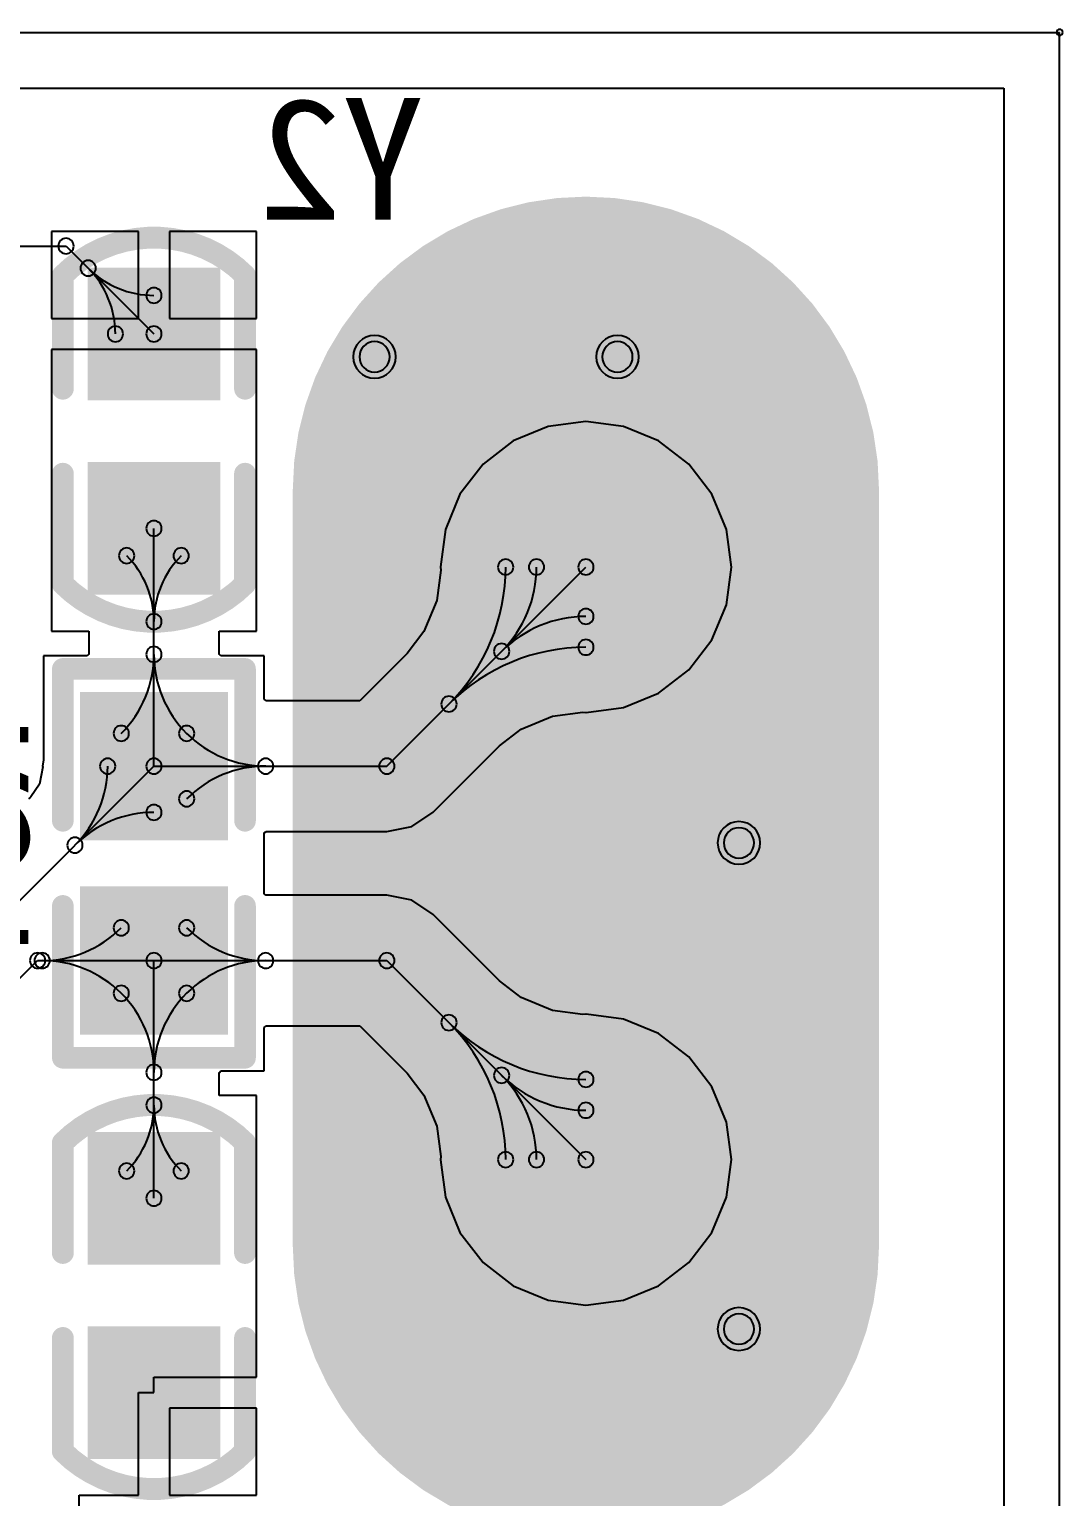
# Model space of a CAD drawing. Header units: inches. Extents: x 32166 to 66782, y 2386 to 7162.
# Drawn here: x 34191 to 34259.1, y 3464.5 to 3561.1 of the extents above; entities that cross this region are included whole.
import ezdxf

# ---------------------------------------------------------------- set-up
doc = ezdxf.new("R2010")
doc.units = ezdxf.units.IN
doc.header["$LTSCALE"] = 0.64311
doc.header["$MEASUREMENT"] = 0
for name, color, linetype in [('BOTTOMLAYER', 5, 'CONTINUOUS'), ('BOTTOMOVERLAY', 54, 'CONTINUOUS'), ('BOTTOMPASTE', 16, 'CONTINUOUS'), ('BOTTOMSOLDER', 6, 'CONTINUOUS'), ('KEEPOUTLAYER', 6, 'CONTINUOUS'), ('MULTILAYER', 9, 'CONTINUOUS')]:
    doc.layers.add(name, color=color, linetype=linetype)
doc.styles.get("Standard").update_dxf_attribs({"font": 'txt', "width": 0.8})

msp = doc.modelspace()

# ---------------------------------------------------------------- linework, layer by layer
at = {"layer": 'BOTTOMLAYER'}
for p, q in [((34170.133, 3557.195), (34255.2, 3557.195)), ((34255.2, 3557.195), (34255.2, 3457.166)), ((34198.207, 3547.766), (34192.467, 3547.766)), ((34192.467, 3547.766), (34192.467, 3542.026)), ((34198.207, 3542.026), (34198.207, 3547.766)), ((34205.979, 3547.766), (34200.239, 3547.766)), ((34200.239, 3547.766), (34200.239, 3542.026)), ((34205.979, 3542.026), (34205.979, 3547.766)), ((34177.175, 3546.802), (34193.431, 3546.802)), ((34193.431, 3546.802), (34199.223, 3541.01)), ((34192.467, 3542.026), (34198.207, 3542.026)), ((34200.239, 3542.026), (34205.979, 3542.026)), ((34205.979, 3539.994), (34192.467, 3539.994)), ((34192.467, 3539.994), (34192.467, 3534.254)), ((34205.979, 3534.254), (34205.979, 3539.994)), ((34225.191, 3534.923), (34222.88, 3533.966)), ((34227.671, 3535.25), (34225.191, 3534.923)), ((34230.151, 3534.923), (34227.671, 3535.25)), ((34232.461, 3533.966), (34230.151, 3534.923)), ((34192.467, 3534.254), (34192.467, 3521.454)), ((34205.979, 3521.454), (34205.979, 3534.254)), ((34222.88, 3533.966), (34220.896, 3532.444)), ((34234.446, 3532.444), (34232.461, 3533.966)), ((34220.896, 3532.444), (34219.373, 3530.459)), ((34235.968, 3530.459), (34234.446, 3532.444)), ((34219.373, 3530.459), (34218.416, 3528.149)), ((34236.926, 3528.149), (34235.968, 3530.459)), ((34199.223, 3512.562), (34199.223, 3528.21)), ((34218.416, 3528.149), (34218.091, 3525.678)), ((34237.252, 3525.669), (34236.926, 3528.149)), ((34214.564, 3512.562), (34227.671, 3525.669)), ((34218.116, 3525.467), (34217.853, 3523.466)), ((34218.091, 3525.678), (34218.089, 3525.669)), ((34218.089, 3525.669), (34218.09, 3525.669)), ((34218.09, 3525.669), (34218.116, 3525.467)), ((34236.926, 3523.189), (34237.252, 3525.669)), ((34217.853, 3523.466), (34217.003, 3521.414)), ((34235.968, 3520.878), (34236.926, 3523.189)), ((34192.467, 3521.454), (34194.924, 3521.454)), ((34194.924, 3521.454), (34194.924, 3519.92)), ((34203.521, 3519.92), (34203.521, 3521.454)), ((34203.521, 3521.454), (34205.979, 3521.454)), ((34217.003, 3521.414), (34215.901, 3519.978)), ((34215.901, 3519.978), (34212.783, 3516.86)), ((34234.446, 3518.894), (34235.968, 3520.878)), ((34194.824, 3519.826), (34191.959, 3519.826)), ((34191.959, 3519.826), (34191.959, 3512.977)), ((34194.907, 3519.92), (34194.824, 3519.826)), ((34194.924, 3519.92), (34194.907, 3519.92)), ((34194.907, 3519.92), (34194.907, 3519.92)), ((34203.539, 3519.92), (34203.521, 3519.92)), ((34203.622, 3519.826), (34203.539, 3519.92)), ((34203.539, 3519.92), (34203.539, 3519.92)), ((34206.487, 3519.826), (34203.622, 3519.826)), ((34206.487, 3516.96), (34206.487, 3519.826)), ((34232.461, 3517.371), (34234.446, 3518.894)), ((34230.151, 3516.414), (34232.461, 3517.371)), ((34206.581, 3516.878), (34206.487, 3516.96)), ((34206.581, 3516.86), (34206.581, 3516.878)), ((34206.581, 3516.878), (34206.581, 3516.878)), ((34212.783, 3516.86), (34206.581, 3516.86)), ((34225.468, 3515.851), (34227.469, 3516.114)), ((34227.469, 3516.114), (34227.671, 3516.088)), ((34227.671, 3516.087), (34227.68, 3516.089)), ((34227.671, 3516.088), (34227.671, 3516.087)), ((34227.68, 3516.089), (34230.151, 3516.414)), ((34223.416, 3515.001), (34225.468, 3515.851)), ((34221.98, 3513.899), (34223.416, 3515.001)), ((34217.603, 3509.522), (34221.98, 3513.899)), ((34186.631, 3499.97), (34199.223, 3512.562)), ((34191.909, 3512.522), (34191.681, 3511.375)), ((34191.959, 3512.977), (34191.876, 3512.562)), ((34191.876, 3512.562), (34191.876, 3512.562)), ((34191.876, 3512.562), (34191.909, 3512.522)), ((34199.223, 3512.562), (34214.564, 3512.562)), ((34191.681, 3511.375), (34191.124, 3510.542)), ((34191.073, 3510.491), (34190.968, 3510.41)), ((34191.124, 3510.542), (34191.073, 3510.491)), ((34216.209, 3508.59), (34217.603, 3509.522)), ((34214.564, 3508.263), (34216.209, 3508.59)), ((34206.487, 3508.163), (34206.581, 3508.246)), ((34206.487, 3505.298), (34206.487, 3508.163)), ((34206.581, 3508.246), (34206.581, 3508.263)), ((34206.581, 3508.263), (34214.564, 3508.263)), ((34206.581, 3508.246), (34206.581, 3508.246)), ((34206.487, 3504.16), (34206.487, 3505.298)), ((34206.581, 3504.078), (34206.487, 3504.16)), ((34206.581, 3504.06), (34206.581, 3504.078)), ((34206.581, 3504.078), (34206.581, 3504.078)), ((34214.564, 3504.06), (34206.581, 3504.06)), ((34216.209, 3503.733), (34214.564, 3504.06)), ((34217.603, 3502.801), (34216.209, 3503.733)), ((34221.98, 3498.424), (34217.603, 3502.801)), ((34187.767, 3495.97), (34191.559, 3499.762)), ((34191.559, 3499.762), (34199.223, 3499.762)), ((34199.223, 3484.114), (34199.223, 3499.762)), ((34199.223, 3499.762), (34214.564, 3499.762)), ((34214.564, 3499.762), (34227.671, 3486.655)), ((34223.416, 3497.323), (34221.98, 3498.424)), ((34225.468, 3496.472), (34223.416, 3497.323)), ((34227.469, 3496.209), (34225.468, 3496.472)), ((34227.671, 3496.236), (34227.469, 3496.209)), ((34227.68, 3496.234), (34227.671, 3496.236)), ((34227.671, 3496.236), (34227.671, 3496.236)), ((34230.151, 3495.909), (34227.68, 3496.234)), ((34232.461, 3494.952), (34230.151, 3495.909)), ((34206.487, 3495.363), (34206.581, 3495.446)), ((34206.487, 3492.498), (34206.487, 3495.363)), ((34206.581, 3495.446), (34206.581, 3495.463)), ((34206.581, 3495.463), (34212.783, 3495.463)), ((34206.581, 3495.446), (34206.581, 3495.446)), ((34212.783, 3495.463), (34215.901, 3492.345)), ((34234.446, 3493.429), (34232.461, 3494.952)), ((34235.968, 3491.445), (34234.446, 3493.429)), ((34203.521, 3490.87), (34203.521, 3492.403)), ((34203.521, 3492.403), (34203.539, 3492.403)), ((34203.539, 3492.403), (34203.622, 3492.498)), ((34203.539, 3492.403), (34203.539, 3492.403)), ((34203.622, 3492.498), (34206.487, 3492.498)), ((34215.901, 3492.345), (34217.003, 3490.91)), ((34236.926, 3489.134), (34235.968, 3491.445)), ((34205.979, 3490.87), (34203.521, 3490.87)), ((34205.979, 3477.358), (34205.979, 3490.87)), ((34217.003, 3490.91), (34217.853, 3488.857)), ((34237.252, 3486.655), (34236.926, 3489.134)), ((34217.853, 3488.857), (34218.116, 3486.856)), ((34218.09, 3486.655), (34218.089, 3486.655)), ((34218.089, 3486.655), (34218.091, 3486.645)), ((34218.116, 3486.856), (34218.09, 3486.655)), ((34218.091, 3486.645), (34218.416, 3484.175)), ((34236.926, 3484.175), (34237.252, 3486.655)), ((34199.223, 3484.114), (34199.223, 3484.114)), ((34218.416, 3484.175), (34219.373, 3481.864)), ((34235.968, 3481.864), (34236.926, 3484.175)), ((34219.373, 3481.864), (34220.896, 3479.88)), ((34234.446, 3479.88), (34235.968, 3481.864)), ((34220.896, 3479.88), (34222.88, 3478.357)), ((34232.461, 3478.357), (34234.446, 3479.88)), ((34222.88, 3478.357), (34225.191, 3477.4)), ((34230.151, 3477.4), (34232.461, 3478.357)), ((34205.979, 3472.33), (34205.979, 3477.358)), ((34225.191, 3477.4), (34227.671, 3477.073)), ((34227.671, 3477.073), (34230.151, 3477.4)), ((34199.221, 3471.316), (34199.221, 3472.33)), ((34199.221, 3472.33), (34205.979, 3472.33)), ((34198.207, 3464.558), (34198.207, 3471.316)), ((34198.207, 3471.316), (34199.221, 3471.316)), ((34205.979, 3470.298), (34200.239, 3470.298)), ((34200.239, 3470.298), (34200.239, 3464.558)), ((34205.979, 3464.558), (34205.979, 3470.298)), ((34194.289, 3462.614), (34194.289, 3464.558)), ((34194.289, 3464.558), (34198.207, 3464.558)), ((34200.239, 3464.558), (34205.979, 3464.558))]:
    msp.add_line(p, q, dxfattribs=at)
at = {"layer": 'BOTTOMLAYER', "const_width": 6.299}
for points in [[(34227.671, 3528.818, 1), (34227.671, 3522.519, 1)], [(34227.671, 3489.804, 1), (34227.671, 3483.505, 1)]]:
    msp.add_lwpolyline(points, format="xyb", close=True, dxfattribs=at)
at = {"layer": 'BOTTOMLAYER'}
for centre, radius, start, end in [((34193.431, 3546.802), 0.508, 0, 180), ((34193.431, 3546.802), 0.508, 0, 180), ((34193.431, 3546.802), 0.508, 180, 0), ((34193.431, 3546.802), 0.508, 180, 0), ((34194.887, 3545.346), 0.508, 0, 180), ((34194.887, 3545.346), 0.508, 0, 180), ((34194.887, 3545.346), 0.508, 180, 0), ((34194.887, 3545.346), 0.508, 180, 0), ((34190.551, 3541.01), 6.132, 359.99986, 44.99986), ((34199.223, 3549.682), 6.132, 225.00014, 270.00014), ((34199.223, 3543.55), 0.508, 0, 180), ((34199.223, 3543.55), 0.508, 180, 0), ((34196.683, 3541.01), 0.508, 0, 180), ((34199.223, 3541.01), 0.508, 0, 180), ((34196.683, 3541.01), 0.508, 180, 0), ((34199.223, 3541.01), 0.508, 180, 0), ((34213.751, 3539.506), 1, 0, 180), ((34229.751, 3539.506), 1, 0, 180), ((34213.751, 3539.506), 1, 180, 0), ((34229.751, 3539.506), 1, 180, 0), ((34199.223, 3528.21), 0.508, 0, 180), ((34199.223, 3528.21), 0.508, 180, 0), ((34197.427, 3526.414), 0.508, 0, 180), ((34201.019, 3526.414), 0.508, 0, 180), ((34197.427, 3526.414), 0.508, 180, 0), ((34193.091, 3522.078), 6.132, 359.99986, 44.99986), ((34205.355, 3522.078), 6.132, 135.00014, 180.00014), ((34201.019, 3526.414), 0.508, 180, 0), ((34222.388, 3525.669), 0.508, 0, 180), ((34224.42, 3525.669), 0.508, 0, 180), ((34227.671, 3525.669), 0.508, 0, 180), ((34209.633, 3525.669), 12.755, 314.99998, 359.99998), ((34222.388, 3525.669), 0.508, 180, 0), ((34216.571, 3525.669), 7.849, 315.00001, 0.00001), ((34224.42, 3525.669), 0.508, 180, 0), ((34227.671, 3525.669), 0.508, 180, 0), ((34227.671, 3522.418), 0.508, 0, 180), ((34199.223, 3522.078), 0.508, 0, 180), ((34199.223, 3522.078), 0.508, 0, 180), ((34199.223, 3522.078), 0.508, 180, 0), ((34199.223, 3522.078), 0.508, 180, 0), ((34227.671, 3514.568), 7.849, 89.99999, 134.99999), ((34227.671, 3522.418), 0.508, 180, 0), ((34199.223, 3519.92), 0.508, 0, 180), ((34199.223, 3519.92), 0.508, 0, 180), ((34227.671, 3507.631), 12.755, 90.00002, 135.00002), ((34222.121, 3520.119), 0.508, 0, 180), ((34222.121, 3520.119), 0.508, 0, 180), ((34222.121, 3520.119), 0.508, 180, 0), ((34222.121, 3520.119), 0.508, 180, 0), ((34227.671, 3520.386), 0.508, 0, 180), ((34227.671, 3520.386), 0.508, 180, 0), ((34191.864, 3519.92), 7.359, 315, 0), ((34199.223, 3519.92), 0.508, 180, 0), ((34199.223, 3519.92), 0.508, 180, 0), ((34206.581, 3519.92), 7.359, 180, 225), ((34218.652, 3516.65), 0.508, 0, 180), ((34218.652, 3516.65), 0.508, 0, 180), ((34218.652, 3516.65), 0.508, 180, 0), ((34218.652, 3516.65), 0.508, 180, 0), ((34197.068, 3514.717), 0.508, 0, 180), ((34201.378, 3514.717), 0.508, 0, 180), ((34201.378, 3514.717), 0.508, 0, 180), ((34197.068, 3514.717), 0.508, 180, 0), ((34201.378, 3514.717), 0.508, 180, 0), ((34201.378, 3514.717), 0.508, 180, 0), ((34206.581, 3519.92), 7.359, 225, 270), ((34188.816, 3512.562), 7.359, 315, 0), ((34196.175, 3512.562), 0.508, 0, 180), ((34196.175, 3512.562), 0.508, 180, 0), ((34199.223, 3512.562), 0.508, 0, 180), ((34199.223, 3512.562), 0.508, 0, 180), ((34199.223, 3512.562), 0.508, 0, 180), ((34199.223, 3512.562), 0.508, 180, 0), ((34199.223, 3512.562), 0.508, 180, 0), ((34199.223, 3512.562), 0.508, 180, 0), ((34206.581, 3505.203), 7.359, 90, 135), ((34206.581, 3512.562), 0.508, 0, 180), ((34206.581, 3512.562), 0.508, 0, 180), ((34206.581, 3512.562), 0.508, 180, 0), ((34206.581, 3512.562), 0.508, 180, 0), ((34214.564, 3512.562), 0.508, 0, 180), ((34214.564, 3512.562), 0.508, 0, 180), ((34214.564, 3512.562), 0.508, 180, 0), ((34214.564, 3512.562), 0.508, 180, 0), ((34201.378, 3510.406), 0.508, 0, 180), ((34201.378, 3510.406), 0.508, 180, 0), ((34199.223, 3502.155), 7.359, 90, 135), ((34199.223, 3509.514), 0.508, 0, 180), ((34199.223, 3509.514), 0.508, 180, 0), ((34237.751, 3507.506), 1, 0, 180), ((34194.02, 3507.358), 0.508, 0, 180), ((34194.02, 3507.358), 0.508, 0, 180), ((34237.751, 3507.506), 1, 180, 0), ((34194.02, 3507.358), 0.508, 180, 0), ((34194.02, 3507.358), 0.508, 180, 0), ((34191.864, 3507.12), 7.359, 270, 315), ((34197.068, 3501.917), 0.508, 0, 180), ((34197.068, 3501.917), 0.508, 180, 0), ((34201.378, 3501.917), 0.508, 0, 180), ((34201.378, 3501.917), 0.508, 180, 0), ((34206.581, 3507.12), 7.359, 225, 270), ((34191.559, 3499.762), 0.508, 0, 180), ((34191.559, 3499.762), 0.508, 0, 180), ((34191.559, 3499.762), 0.508, 180, 0), ((34191.559, 3499.762), 0.508, 180, 0), ((34191.864, 3499.762), 0.508, 0, 180), ((34191.864, 3499.762), 0.508, 0, 180), ((34191.864, 3499.762), 0.508, 180, 0), ((34191.864, 3499.762), 0.508, 180, 0), ((34191.864, 3492.403), 7.359, 45, 90), ((34199.223, 3499.762), 0.508, 0, 180), ((34199.223, 3499.762), 0.508, 0, 180), ((34199.223, 3499.762), 0.508, 0, 180), ((34199.223, 3499.762), 0.508, 180, 0), ((34199.223, 3499.762), 0.508, 180, 0), ((34199.223, 3499.762), 0.508, 180, 0), ((34206.581, 3492.403), 7.359, 90, 135), ((34206.581, 3499.762), 0.508, 0, 180), ((34206.581, 3499.762), 0.508, 0, 180), ((34206.581, 3499.762), 0.508, 180, 0), ((34206.581, 3499.762), 0.508, 180, 0), ((34214.564, 3499.762), 0.508, 0, 180), ((34214.564, 3499.762), 0.508, 0, 180), ((34214.564, 3499.762), 0.508, 180, 0), ((34214.564, 3499.762), 0.508, 180, 0), ((34197.068, 3497.606), 0.508, 0, 180), ((34197.068, 3497.606), 0.508, 0, 180), ((34201.378, 3497.606), 0.508, 0, 180), ((34201.378, 3497.606), 0.508, 0, 180), ((34197.068, 3497.606), 0.508, 180, 0), ((34197.068, 3497.606), 0.508, 180, 0), ((34191.864, 3492.403), 7.359, 360, 45), ((34206.581, 3492.403), 7.359, 135, 180), ((34201.378, 3497.606), 0.508, 180, 0), ((34201.378, 3497.606), 0.508, 180, 0), ((34218.652, 3495.674), 0.508, 0, 180), ((34218.652, 3495.674), 0.508, 0, 180), ((34218.652, 3495.674), 0.508, 180, 0), ((34218.652, 3495.674), 0.508, 180, 0), ((34209.633, 3486.655), 12.755, 0.00002, 45.00002), ((34227.671, 3504.693), 12.755, 224.99998, 269.99998), ((34199.223, 3492.403), 0.508, 0, 180), ((34199.223, 3492.403), 0.508, 0, 180), ((34199.223, 3492.403), 0.508, 180, 0), ((34199.223, 3492.403), 0.508, 180, 0), ((34222.121, 3492.205), 0.508, 0, 180), ((34222.121, 3492.205), 0.508, 0, 180), ((34222.121, 3492.205), 0.508, 180, 0), ((34222.121, 3492.205), 0.508, 180, 0), ((34216.571, 3486.655), 7.849, 359.99999, 44.99999), ((34227.671, 3497.755), 7.849, 225.00001, 270.00001), ((34227.671, 3491.938), 0.508, 0, 180), ((34227.671, 3491.938), 0.508, 180, 0), ((34193.091, 3490.246), 6.132, 315.00013, 0.00013), ((34199.223, 3490.246), 0.508, 0, 180), ((34199.223, 3490.246), 0.508, 0, 180), ((34199.223, 3490.246), 0.508, 180, 0), ((34199.223, 3490.246), 0.508, 180, 0), ((34205.355, 3490.246), 6.132, 179.99984, 224.99984), ((34227.671, 3489.906), 0.508, 0, 180), ((34227.671, 3489.906), 0.508, 180, 0), ((34222.388, 3486.655), 0.508, 0, 180), ((34224.42, 3486.655), 0.508, 0, 180), ((34227.671, 3486.655), 0.508, 0, 180), ((34197.427, 3485.91), 0.508, 0, 180), ((34201.019, 3485.91), 0.508, 0, 180), ((34222.388, 3486.655), 0.508, 180, 0), ((34224.42, 3486.655), 0.508, 180, 0), ((34227.671, 3486.655), 0.508, 180, 0), ((34197.427, 3485.91), 0.508, 180, 0), ((34201.019, 3485.91), 0.508, 180, 0), ((34199.223, 3484.114), 0.508, 0, 180), ((34199.223, 3484.114), 0.508, 0, 180), ((34199.223, 3484.114), 0.508, 0, 180), ((34199.223, 3484.114), 0.508, 180, 0), ((34199.223, 3484.114), 0.508, 180, 0), ((34199.223, 3484.114), 0.508, 180, 0), ((34237.751, 3475.506), 1, 0, 180), ((34237.751, 3475.506), 1, 180, 0)]:
    msp.add_arc(centre, radius, start, end, dxfattribs=at)
for points in [[(34202.779, 3537.454), (34202.779, 3544.566), (34195.667, 3537.454), (34195.667, 3544.566)], [(34202.779, 3524.654), (34202.779, 3531.766), (34195.667, 3524.654), (34195.667, 3531.766)], [(34203.287, 3508.498), (34203.287, 3516.626), (34195.159, 3508.498), (34195.159, 3516.626)], [(34203.287, 3495.698), (34203.287, 3503.826), (34195.159, 3495.698), (34195.159, 3503.826)], [(34195.667, 3487.67), (34195.667, 3480.558), (34202.779, 3487.67), (34202.779, 3480.558)], [(34195.667, 3474.87), (34195.667, 3467.758), (34202.779, 3474.87), (34202.779, 3467.758)]]:
    msp.add_solid(points, dxfattribs=at)
at = {"layer": 'BOTTOMOVERLAY'}
for points, const_width in [([(34209.383, 3530.749, -1), (34245.959, 3530.749)], 2.032), ([(34193.223, 3544.871, -0.414214), (34205.223, 3544.871)], 1.44), ([(34205.223, 3524.551, -0.414214), (34193.223, 3524.551)], 1.44), ([(34193.223, 3487.772, -0.414214), (34205.223, 3487.772)], 1.44), ([(34245.959, 3480.965, -1), (34209.383, 3480.965)], 2.032), ([(34205.223, 3467.452, -0.414214), (34193.223, 3467.452)], 1.44)]:
    msp.add_lwpolyline(points, format="xyb", dxfattribs=dict(at, const_width=const_width))
for points, const_width in [([(34227.671, 3482.997), (34227.671, 3528.92)], 38.608), ([(34193.223, 3537.41), (34193.223, 3544.871)], 1.44), ([(34205.223, 3537.41), (34205.223, 3544.871)], 1.44), ([(34193.223, 3524.551), (34193.223, 3531.81)], 1.44), ([(34205.223, 3524.551), (34205.223, 3531.81)], 1.44), ([(34209.383, 3530.749), (34209.383, 3480.965)], 2.032), ([(34245.959, 3530.749), (34245.959, 3480.965)], 2.032), ([(34193.223, 3518.962), (34205.223, 3518.962)], 1.422), ([(34193.223, 3508.962), (34193.223, 3518.962)], 1.422), ([(34205.223, 3508.962), (34205.223, 3518.962)], 1.422), ([(34193.223, 3493.362), (34193.223, 3503.362)], 1.422), ([(34205.223, 3493.362), (34205.223, 3503.362)], 1.422), ([(34193.223, 3493.362), (34205.223, 3493.362)], 1.422), ([(34193.223, 3480.514), (34193.223, 3487.772)], 1.44), ([(34205.223, 3480.514), (34205.223, 3487.772)], 1.44), ([(34193.223, 3467.452), (34193.223, 3474.914)], 1.44), ([(34205.223, 3467.452), (34205.223, 3474.914)], 1.44)]:
    msp.add_lwpolyline(points, dxfattribs=dict(at, const_width=const_width))
for points, const_width in [([(34227.671, 3538.572, 1), (34227.671, 3519.268, 1)], 19.304), ([(34193.583, 3544.871, 1), (34192.863, 3544.871, 1)], 0.72), ([(34193.583, 3544.871, 1), (34192.863, 3544.871, 1)], 0.72), ([(34205.583, 3544.871, 1), (34204.863, 3544.871, 1)], 0.72), ([(34205.583, 3544.871, 1), (34204.863, 3544.871, 1)], 0.72), ([(34193.583, 3537.41, 1), (34192.863, 3537.41, 1)], 0.72), ([(34205.583, 3537.41, 1), (34204.863, 3537.41, 1)], 0.72), ([(34193.583, 3531.81, 1), (34192.863, 3531.81, 1)], 0.72), ([(34205.583, 3531.81, 1), (34204.863, 3531.81, 1)], 0.72), ([(34209.383, 3531.257, 1), (34209.383, 3530.241, 1)], 1.016), ([(34209.383, 3531.257, 1), (34209.383, 3530.241, 1)], 1.016), ([(34245.959, 3531.257, 1), (34245.959, 3530.241, 1)], 1.016), ([(34245.959, 3531.257, 1), (34245.959, 3530.241, 1)], 1.016), ([(34193.583, 3524.551, 1), (34192.863, 3524.551, 1)], 0.72), ([(34193.583, 3524.551, 1), (34192.863, 3524.551, 1)], 0.72), ([(34205.583, 3524.551, 1), (34204.863, 3524.551, 1)], 0.72), ([(34205.583, 3524.551, 1), (34204.863, 3524.551, 1)], 0.72), ([(34193.578, 3518.962, 1), (34192.867, 3518.962, 1)], 0.711), ([(34193.578, 3518.962, 1), (34192.867, 3518.962, 1)], 0.711), ([(34205.578, 3518.962, 1), (34204.867, 3518.962, 1)], 0.711), ([(34205.578, 3518.962, 1), (34204.867, 3518.962, 1)], 0.711), ([(34193.578, 3508.962, 1), (34192.867, 3508.962, 1)], 0.711), ([(34205.578, 3508.962, 1), (34204.867, 3508.962, 1)], 0.711), ([(34193.578, 3503.362, 1), (34192.867, 3503.362, 1)], 0.711), ([(34205.578, 3503.362, 1), (34204.867, 3503.362, 1)], 0.711), ([(34227.671, 3492.649, 1), (34227.671, 3473.345, 1)], 19.304), ([(34193.578, 3493.362, 1), (34192.867, 3493.362, 1)], 0.711), ([(34193.578, 3493.362, 1), (34192.867, 3493.362, 1)], 0.711), ([(34205.578, 3493.362, 1), (34204.867, 3493.362, 1)], 0.711), ([(34205.578, 3493.362, 1), (34204.867, 3493.362, 1)], 0.711), ([(34192.863, 3487.772, 1), (34193.583, 3487.772, 1)], 0.72), ([(34192.863, 3487.772, 1), (34193.583, 3487.772, 1)], 0.72), ([(34204.863, 3487.772, 1), (34205.583, 3487.772, 1)], 0.72), ([(34204.863, 3487.772, 1), (34205.583, 3487.772, 1)], 0.72), ([(34209.383, 3481.473, 1), (34209.383, 3480.457, 1)], 1.016), ([(34209.383, 3481.473, 1), (34209.383, 3480.457, 1)], 1.016), ([(34245.959, 3481.473, 1), (34245.959, 3480.457, 1)], 1.016), ([(34245.959, 3481.473, 1), (34245.959, 3480.457, 1)], 1.016), ([(34192.863, 3480.514, 1), (34193.583, 3480.514, 1)], 0.72), ([(34204.863, 3480.514, 1), (34205.583, 3480.514, 1)], 0.72), ([(34192.863, 3474.914, 1), (34193.583, 3474.914, 1)], 0.72), ([(34204.863, 3474.914, 1), (34205.583, 3474.914, 1)], 0.72), ([(34192.863, 3467.452, 1), (34193.583, 3467.452, 1)], 0.72), ([(34192.863, 3467.452, 1), (34193.583, 3467.452, 1)], 0.72), ([(34204.863, 3467.452, 1), (34205.583, 3467.452, 1)], 0.72), ([(34204.863, 3467.452, 1), (34205.583, 3467.452, 1)], 0.72)]:
    msp.add_lwpolyline(points, format="xyb", close=True, dxfattribs=dict(at, const_width=const_width))
at = {"layer": 'BOTTOMPASTE'}
for points in [[(34202.779, 3537.454), (34202.779, 3544.566), (34195.667, 3537.454), (34195.667, 3544.566)], [(34202.779, 3524.654), (34202.779, 3531.766), (34195.667, 3524.654), (34195.667, 3531.766)], [(34203.287, 3508.498), (34203.287, 3516.626), (34195.159, 3508.498), (34195.159, 3516.626)], [(34203.287, 3495.698), (34203.287, 3503.826), (34195.159, 3495.698), (34195.159, 3503.826)], [(34195.667, 3487.67), (34195.667, 3480.558), (34202.779, 3487.67), (34202.779, 3480.558)], [(34195.667, 3474.87), (34195.667, 3467.758), (34202.779, 3474.87), (34202.779, 3467.758)]]:
    msp.add_solid(points, dxfattribs=at)
at = {"layer": 'BOTTOMSOLDER', "const_width": 7.112}
for points in [[(34227.671, 3529.225, 1), (34227.671, 3522.113, 1)], [(34227.671, 3490.211, 1), (34227.671, 3483.099, 1)]]:
    msp.add_lwpolyline(points, format="xyb", close=True, dxfattribs=at)
at = {"layer": 'BOTTOMSOLDER'}
for centre, start, end in [((34213.751, 3539.506), 0, 180), ((34229.751, 3539.506), 0, 180), ((34213.751, 3539.506), 180, 0), ((34229.751, 3539.506), 180, 0), ((34237.751, 3507.506), 0, 180), ((34237.751, 3507.506), 180, 0), ((34237.751, 3475.506), 0, 180), ((34237.751, 3475.506), 180, 0)]:
    msp.add_arc(centre, 1.406, start, end, dxfattribs=at)
for points in [[(34203.592, 3536.641), (34203.592, 3545.378), (34194.854, 3536.641), (34194.854, 3545.378)], [(34203.592, 3523.841), (34203.592, 3532.578), (34194.854, 3523.841), (34194.854, 3532.578)], [(34204.1, 3507.685), (34204.1, 3517.438), (34194.346, 3507.685), (34194.346, 3517.438)], [(34204.1, 3494.885), (34204.1, 3504.638), (34194.346, 3494.885), (34194.346, 3504.638)], [(34194.854, 3488.482), (34194.854, 3479.745), (34203.592, 3488.482), (34203.592, 3479.745)], [(34194.854, 3475.682), (34194.854, 3466.945), (34203.592, 3475.682), (34203.592, 3466.945)]]:
    msp.add_solid(points, dxfattribs=at)
at = {"layer": 'KEEPOUTLAYER'}
for p in [(32498.871, 3560.866), (34258.871, 3232.066)]:
    msp.add_line(p, (34258.871, 3560.866), dxfattribs=at)
for start, end in [(0, 180), (0, 180), (180, 0), (180, 0)]:
    msp.add_arc((34258.871, 3560.866), 0.2, start, end, dxfattribs=at)
at = {"layer": 'MULTILAYER', "const_width": 6.299}
for points in [[(34227.671, 3528.818, 1), (34227.671, 3522.519, 1)], [(34227.671, 3489.804, 1), (34227.671, 3483.505, 1)]]:
    msp.add_lwpolyline(points, format="xyb", close=True, dxfattribs=at)
at = {"layer": 'MULTILAYER'}
for centre, start, end in [((34213.751, 3539.506), 0, 180), ((34229.751, 3539.506), 0, 180), ((34213.751, 3539.506), 180, 0), ((34229.751, 3539.506), 180, 0), ((34237.751, 3507.506), 0, 180), ((34237.751, 3507.506), 180, 0), ((34237.751, 3475.506), 0, 180), ((34237.751, 3475.506), 180, 0)]:
    msp.add_arc(centre, 1, start, end, dxfattribs=at)

# ---------------------------------------------------------------- texts
at = {"layer": 'BOTTOMOVERLAY', "text_generation_flag": 2}
for s, rotation, p in [('Y2', 360, (34217.031, 3548.546)), ('R34', 90, (34190.951, 3515.906))]:
    msp.add_text(s, height=8, rotation=rotation, dxfattribs=at).set_placement(p)

doc.saveas('drawing.dxf')
